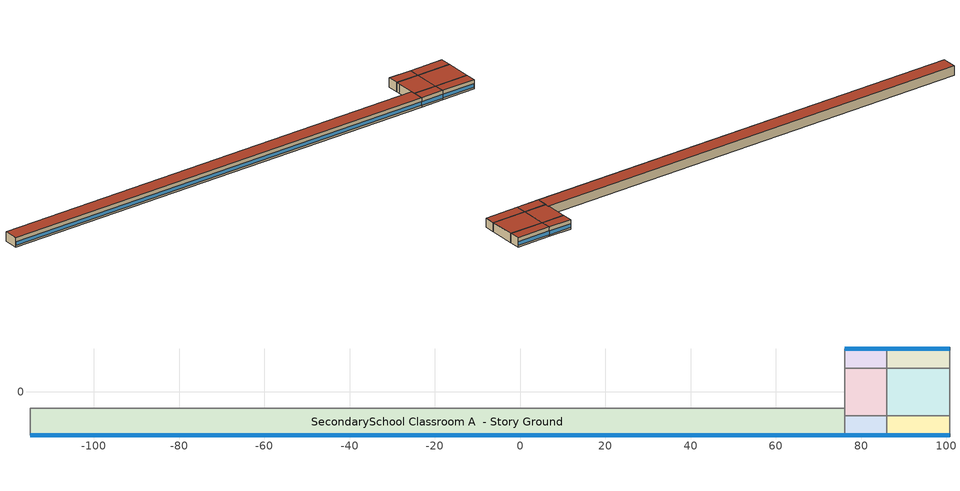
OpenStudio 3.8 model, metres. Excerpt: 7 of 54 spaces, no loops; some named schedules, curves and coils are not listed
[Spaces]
SecondarySchool Classroom A  - Story Ground
 floor ground (Foundation F 126 Perim 19107 Area 120038): -114.98,-10.1 -114.98,-3.82 76.09,-3.82 76.09,-10.1 z0
 wall outside: -114.98,-10.1 76.09,-10.1 z0:3.96
 wall to SecondarySchool Classroom A end_a - Story Ground: -114.98,-3.82 -114.98,-10.1 z0:3.96
 wall to SecondarySchool Corridor B  - Story Ground: 76.09,-3.82 -114.98,-3.82 z0:3.96
 wall to SecondarySchool Mechanical A  - Story Ground: 76.09,-10.1 76.09,-5.53 z0:3.96
 wall to SecondarySchool Mechanical B  - Story Ground: 76.09,-5.53 76.09,-3.82 z0:3.96
 window (Window U-1.01 SHGC 0.74): -114.95,-10.1 76.06,-10.1 z0.76:2.27
 roof outside: 76.09,-10.1 76.09,-3.82 -114.98,-3.82 -114.98,-10.1 z3.96
SecondarySchool Mechanical A  - Story Ground
 floor ground (Foundation F 126 Perim 994 Area 4543): 76.09,-10.1 76.09,-5.53 86.03,-5.53 86.03,-10.1 z0
 wall outside: 76.09,-10.1 86.03,-10.1 z0:3.96
 wall to SecondarySchool Mechanical B  - Story Ground: 86.03,-5.53 76.09,-5.53 z0:3.96
 wall to SecondarySchool Library A  - Story Ground: 86.03,-10.1 86.03,-5.53 z0:3.96
 window (Window U-1.01 SHGC 0.74): 76.11,-10.1 86,-10.1 z0.76:2.28
 roof outside: 86.03,-10.1 86.03,-5.53 76.09,-5.53 76.09,-10.1 z3.96
SecondarySchool Mechanical B  - Story Ground
 floor ground (Foundation F 126 Perim 0 Area 10988): 76.09,-5.53 76.09,5.53 86.03,5.53 86.03,-5.53 z0
 wall to SecondarySchool Mechanical C  - Story Ground: 86.03,5.53 76.09,5.53 z0:3.96
 wall to SecondarySchool Library B  - Story Ground: 86.03,-5.53 86.03,5.53 z0:3.96
 wall to SecondarySchool Classroom C  - Story Ground: 76.09,5.53 76.09,3.82 z0:3.96
 wall to SecondarySchool Corridor B  - Story Ground: 76.09,3.82 76.09,-3.82 z0:3.96
 roof outside: 86.03,-5.53 86.03,5.53 76.09,5.53 76.09,-5.53 z3.96
SecondarySchool Mechanical C  - Story Ground
 floor ground (Foundation F 126 Perim 994 Area 4543): 76.09,5.53 76.09,10.1 86.03,10.1 86.03,5.53 z0
 wall outside: 86.03,10.1 76.09,10.1 z0:3.96
 wall to SecondarySchool Classroom C  - Story Ground: 76.09,10.1 76.09,5.53 z0:3.96
 wall to SecondarySchool Library C  - Story Ground: 86.03,5.53 86.03,10.1 z0:3.96
 window (Window U-1.01 SHGC 0.74): 86,10.1 76.11,10.1 z0.76:2.28
 roof outside: 86.03,5.53 86.03,10.1 76.09,10.1 76.09,5.53 z3.96
SecondarySchool Library A  - Story Ground
 floor ground (Foundation F 126 Perim 148 Area 6765): 86.03,-10.1 86.03,-5.53 100.82,-5.53 100.82,-10.1 z0
 wall outside: 86.03,-10.1 100.82,-10.1 z0:3.96
 wall to SecondarySchool Library B  - Story Ground: 100.82,-5.53 86.03,-5.53 z0:3.96
 wall to SecondarySchool Office A  - Story Ground: 100.82,-10.1 100.82,-5.53 z0:3.96
 window (Window U-1.01 SHGC 0.74): 86.05,-10.1 100.8,-10.1 z0.76:2.27
 roof outside: 100.82,-10.1 100.82,-5.53 86.03,-5.53 86.03,-10.1 z3.96
SecondarySchool Library B  - Story Ground
 floor ground (Foundation F 126 Perim 0 Area 16361): 86.03,-5.53 86.03,5.53 100.82,5.53 100.82,-5.53 z0
 wall to SecondarySchool Library C  - Story Ground: 100.82,5.53 86.03,5.53 z0:3.96
 wall to SecondarySchool Office B  - Story Ground: 100.82,-5.53 100.82,5.53 z0:3.96
 roof outside: 100.82,-5.53 100.82,5.53 86.03,5.53 86.03,-5.53 z3.96
SecondarySchool Library C  - Story Ground
 floor ground (Foundation F 126 Perim 148 Area 6765): 86.03,5.53 86.03,10.1 100.82,10.1 100.82,5.53 z0
 wall outside: 100.82,10.1 86.03,10.1 z0:3.96
 wall to SecondarySchool Office C  - Story Ground: 100.82,5.53 100.82,10.1 z0:3.96
 window (Window U-1.01 SHGC 0.74): 100.8,10.1 86.05,10.1 z0.76:2.27
 roof outside: 100.82,5.53 100.82,10.1 86.03,10.1 86.03,5.53 z3.96
[Coil:Cooling:DX:SingleSpeed] Availability Schedule=Always On Discrete; Rated Evaporator Fan Power Per Volume Flow Rate 2017 {W/(m3/s)}=773.3; Rated Evaporator Fan Power Per Volume Flow Rate 2023 {W/(m3/s)}=934.4; Total Cooling Capacity Function of Temperature Curve=HPACCoolCapFT; Total Cooling Capacity Function of Flow Fraction Curve=HPACCoolCapFFF; Energy Input Ratio Function of Temperature Curve=HPACCOOLEIRFT; Energy Input Ratio Function of Flow Fraction Curve=HPACCOOLEIRFFF; Part Load Fraction Correlation Curve=HPACCOOLPLFFPLR; Minimum Outdoor Dry-Bulb Temperature for Compressor Operation {C}=-25; Nominal Time for Condensate Removal to Begin {s}=0; Ratio of Initial Moisture Evaporation Rate and Steady State Latent Capacity=0; Maximum Cycling Rate {cycles/hr}=0; Latent Capacity Time Constant {s}=0; Condenser Type=AirCooled; Evaporative Condenser Effectiveness=0.9; Evaporative Condenser Air Flow Rate {m3/s}=autosize; Evaporative Condenser Pump Rated Power Consumption {W}=autosize; Crankcase Heater Capacity {W}=0; Maximum Outdoor Dry-Bulb Temperature for Crankcase Heater Operation {C}=10; Basin Heater Capacity {W/K}=0; Basin Heater Setpoint Temperature {C}=2
Name | Rated Total Cooling Capacity {W} | Rated Sensible Heat Ratio | Rated COP {W/W} | Rated Air Flow Rate {m3/s}
Zone SecondarySchool Auditorium A  - Story Ground PTHP Clg Coil 118kBtu/hr 7.6EER 119kBtu/hr 7.6EER | 64476.6 | 0.722803 | 2.6668 | 2.7842
Zone SecondarySchool Auditorium B  - Story Ground PTHP Clg Coil 99kBtu/hr 7.6EER 99kBtu/hr 7.6EER | 30420 | 0.701083 | 2.6668 | 1.22501
Zone SecondarySchool Auditorium C  - Story Ground PTHP Clg Coil 102kBtu/hr 7.6EER 101kBtu/hr 7.6EER | 56220.4 | 0.720039 | 2.6668 | 2.40215
Zone SecondarySchool Cafeteria A  - Story Ground PTHP Clg Coil 23kBtu/hr 7.6EER 24kBtu/hr 7.6EER | 12229.7 | 0.727645 | 2.6668 | 0.535819
Zone SecondarySchool Cafeteria A end_a - Story Ground PTHP Clg Coil 22kBtu/hr 7.6EER 23kBtu/hr 7.6EER | 10785 | 0.77827 | 2.6668 | 0.54274
Zone SecondarySchool Cafeteria B  - Story Ground PTHP Clg Coil 41kBtu/hr 7.6EER 41kBtu/hr 7.6EER | 11991.1 | 0.701083 | 2.6668 | 0.482883
Zone SecondarySchool Cafeteria B end_a - Story Ground PTHP Clg Coil 37kBtu/hr 7.6EER 39kBtu/hr 7.6EER | 20896 | 0.701083 | 2.6668 | 0.841481
Zone SecondarySchool Cafeteria C  - Story Ground PTHP Clg Coil 17kBtu/hr 7.6EER 17kBtu/hr 7.6EER | 5813.98 | 0.701083 | 2.6668 | 0.234129
Zone SecondarySchool Cafeteria C end_a - Story Ground PTHP Clg Coil 18kBtu/hr 7.6EER 18kBtu/hr 7.6EER | 10121 | 0.701083 | 2.6668 | 0.407572
Zone SecondarySchool Classroom A  - Story Ground PTHP Clg Coil 699kBtu/hr 7.6EER 763kBtu/hr 7.6EER | 298563 | 0.76845 | 2.6668 | 14.6412
Zone SecondarySchool Classroom A end_a - Story Ground PTHP Clg Coil 21kBtu/hr 7.6EER 22kBtu/hr 7.6EER | 8590.08 | 0.797388 | 2.6668 | 0.452211
Zone SecondarySchool Classroom C  - Story Ground PTHP Clg Coil 623kBtu/hr 7.6EER 679kBtu/hr 7.6EER | 261947 | 0.767884 | 2.6668 | 12.8212
Zone SecondarySchool Classroom C end_a - Story Ground PTHP Clg Coil 19kBtu/hr 7.6EER 19kBtu/hr 7.6EER | 7532.23 | 0.792734 | 2.6668 | 0.392001
Zone SecondarySchool Corridor B  - Story Ground PTHP Clg Coil 291kBtu/hr 7.6EER 308kBtu/hr 7.6EER | 96058.1 | 0.759729 | 2.6668 | 4.60449
Zone SecondarySchool Corridor B end_a - Story Ground PTHP Clg Coil 10kBtu/hr 8.3EER 11kBtu/hr 8.2EER | 4116.53 | 0.800884 | 2.86889 | 0.240717
Zone SecondarySchool Gym - audience A  - Story Ground PTHP Clg Coil 107kBtu/hr 7.6EER 116kBtu/hr 7.6EER | 49835.6 | 0.800789 | 2.6668 | 2.86427
Zone SecondarySchool Gym - audience A end_b - Story Ground PTHP Clg Coil 31kBtu/hr 7.6EER 33kBtu/hr 7.6EER | 17107.8 | 0.800655 | 2.6668 | 1.03348
Zone SecondarySchool Gym - audience B  - Story Ground PTHP Clg Coil 62kBtu/hr 7.6EER 60kBtu/hr 7.6EER | 28439.4 | 0.701083 | 2.6668 | 1.14525
Zone SecondarySchool Gym - audience B end_b - Story Ground PTHP Clg Coil 38kBtu/hr 7.6EER 41kBtu/hr 7.6EER | 21025 | 0.800655 | 2.6668 | 1.27012
Zone SecondarySchool Gym - audience C  - Story Ground PTHP Clg Coil 93kBtu/hr 7.6EER 100kBtu/hr 7.6EER | 43485.3 | 0.800914 | 2.6668 | 2.52162
Zone SecondarySchool Gym - audience C end_b - Story Ground PTHP Clg Coil 26kBtu/hr 7.6EER 30kBtu/hr 7.6EER | 14657.7 | 0.800655 | 2.6668 | 0.885469
Zone SecondarySchool Gym A  - Story Ground PTHP Clg Coil 215kBtu/hr 7.6EER 221kBtu/hr 7.6EER | 129400 | 0.701083 | 2.6668 | 5.21095
Zone SecondarySchool Gym A end_a - Story Ground PTHP Clg Coil 34kBtu/hr 7.6EER 35kBtu/hr 7.6EER | 19312.2 | 0.715551 | 2.6668 | 0.814092
Zone SecondarySchool Gym B  - Story Ground PTHP Clg Coil 235kBtu/hr 7.6EER 235kBtu/hr 7.6EER | 69012.3 | 0.701083 | 2.6668 | 2.77913
Zone SecondarySchool Gym B end_a - Story Ground PTHP Clg Coil 30kBtu/hr 7.6EER 30kBtu/hr 7.6EER | 14739.7 | 0.701083 | 2.6668 | 0.593567
Zone SecondarySchool Gym C  - Story Ground PTHP Clg Coil 190kBtu/hr 7.6EER 194kBtu/hr 7.6EER | 114650 | 0.701083 | 2.6668 | 4.61698
Zone SecondarySchool Gym C end_a - Story Ground PTHP Clg Coil 30kBtu/hr 7.6EER 30kBtu/hr 7.6EER | 16649.7 | 0.721898 | 2.6668 | 0.716484
Zone SecondarySchool Kitchen A  - Story Ground PTHP Clg Coil 15kBtu/hr 7.6EER 16kBtu/hr 7.6EER | 8619.17 | 0.800655 | 2.6668 | 0.520684
Zone SecondarySchool Kitchen B  - Story Ground PTHP Clg Coil 13kBtu/hr 7.9EER 13kBtu/hr 8.0EER | 3779.33 | 0.701083 | 2.78912 | 0.152194
Zone SecondarySchool Kitchen C  - Story Ground PTHP Clg Coil 12kBtu/hr 8.2EER 11kBtu/hr 8.2EER | 6988.46 | 0.750572 | 2.87112 | 0.32677
Zone SecondarySchool Library A  - Story Ground PTHP Clg Coil 45kBtu/hr 7.6EER 48kBtu/hr 7.6EER | 20468.8 | 0.800927 | 2.6668 | 1.14326
Zone SecondarySchool Library B  - Story Ground PTHP Clg Coil 44kBtu/hr 7.6EER 44kBtu/hr 7.6EER | 19395.8 | 0.701083 | 2.6668 | 0.781071
Zone SecondarySchool Library C  - Story Ground PTHP Clg Coil 39kBtu/hr 7.6EER 43kBtu/hr 7.6EER | 18052.8 | 0.800669 | 2.6668 | 1.01052
Zone SecondarySchool Lobby A  - Story Ground PTHP Clg Coil 16kBtu/hr 7.6EER 17kBtu/hr 7.6EER | 9515.39 | 0.800655 | 2.6668 | 0.574825
Zone SecondarySchool Lobby B  - Story Ground PTHP Clg Coil 16kBtu/hr 7.6EER 17kBtu/hr 7.6EER | 5395.84 | 0.748847 | 2.6668 | 0.250772
Zone SecondarySchool Lobby C  - Story Ground PTHP Clg Coil 10kBtu/hr 8.4EER 11kBtu/hr 8.3EER | 3958.23 | 0.800394 | 2.90097 | 0.225939
Zone SecondarySchool Mechanical A  - Story Ground PTHP Clg Coil 19kBtu/hr 7.6EER 21kBtu/hr 7.6EER | 11831.2 | 0.800655 | 2.6668 | 0.714721
Zone SecondarySchool Mechanical A  - Story Ground 1 PTHP Clg Coil 6kBtu/hr 8.9EER 5kBtu/hr 8.9EER | 3240.39 | 0.800655 | 3.09297 | 0.195752
Zone SecondarySchool Mechanical B  - Story Ground PTHP Clg Coil 17kBtu/hr 7.6EER 18kBtu/hr 7.6EER | 6642.68 | 0.800779 | 2.6668 | 0.392688
Zone SecondarySchool Mechanical B  - Story Ground 1 PTHP Clg Coil 5kBtu/hr 8.9EER 4kBtu/hr 8.9EER | 1540.73 | 0.800853 | 3.09297 | 0.090847
Zone SecondarySchool Mechanical C  - Story Ground PTHP Clg Coil 17kBtu/hr 7.6EER 18kBtu/hr 7.6EER | 10360.9 | 0.800655 | 2.6668 | 0.6259
Zone SecondarySchool Mechanical C  - Story Ground 1 PTHP Clg Coil 3kBtu/hr 8.9EER 3kBtu/hr 8.9EER | 1365.04 | 0.800655 | 3.09297 | 0.0824623
Zone SecondarySchool Office A  - Story Ground PTHP Clg Coil 33kBtu/hr 7.6EER 36kBtu/hr 7.6EER | 16892.6 | 0.800655 | 2.6668 | 1.02048
Zone SecondarySchool Office A end_b - Story Ground PTHP Clg Coil 15kBtu/hr 7.6EER 16kBtu/hr 7.6EER | 8758.97 | 0.800655 | 2.6668 | 0.52913
Zone SecondarySchool Office B  - Story Ground PTHP Clg Coil 39kBtu/hr 7.6EER 41kBtu/hr 7.6EER | 11668.9 | 0.77757 | 2.6668 | 0.58588
Zone SecondarySchool Office B end_b - Story Ground PTHP Clg Coil 26kBtu/hr 7.6EER 27kBtu/hr 7.6EER | 14464.3 | 0.800655 | 2.6668 | 0.873789
Zone SecondarySchool Office C  - Story Ground PTHP Clg Coil 29kBtu/hr 7.6EER 32kBtu/hr 7.6EER | 14748.9 | 0.800655 | 2.6668 | 0.890983
Zone SecondarySchool Office C end_b - Story Ground PTHP Clg Coil 13kBtu/hr 7.9EER 14kBtu/hr 7.7EER | 7617.31 | 0.800655 | 2.69732 | 0.460162
Zone SecondarySchool Restroom A  - Story Ground PTHP Clg Coil 10kBtu/hr 8.3EER 11kBtu/hr 8.2EER | 5035.01 | 0.793792 | 2.86677 | 0.262912
Zone SecondarySchool Restroom A end_b - Story Ground PTHP Clg Coil 18kBtu/hr 7.6EER 20kBtu/hr 7.6EER | 8884.4 | 0.800209 | 2.6668 | 0.482042
Zone SecondarySchool Restroom B  - Story Ground PTHP Clg Coil 13kBtu/hr 7.9EER 13kBtu/hr 7.9EER | 4411.28 | 0.701083 | 2.7821 | 0.177642
Zone SecondarySchool Restroom B end_b - Story Ground PTHP Clg Coil 28kBtu/hr 7.6EER 34kBtu/hr 7.6EER | 19010.6 | 0.701083 | 2.6668 | 0.765555
Zone SecondarySchool Restroom C  - Story Ground PTHP Clg Coil 5kBtu/hr 8.9EER 6kBtu/hr 8.9EER | 3003.91 | 0.701083 | 3.09297 | 0.120967
Zone SecondarySchool Restroom C end_b - Story Ground PTHP Clg Coil 13kBtu/hr 7.9EER 16kBtu/hr 7.6EER | 8725.67 | 0.712214 | 2.6668 | 0.364474
[Coil:Heating:Electric] Availability Schedule=Always On Discrete; Efficiency=1
Name | Nominal Capacity {W}
Zone SecondarySchool Auditorium A  - Story Ground PTHP Supplemental Htg Coil; Zone SecondarySchool Auditorium C  - Story Ground PTHP Supplemental Htg Coil | 53848.2
Zone SecondarySchool Auditorium B  - Story Ground PTHP Supplemental Htg Coil | 96169.7
Zone SecondarySchool Cafeteria A  - Story Ground PTHP Supplemental Htg Coil; Zone SecondarySchool Cafeteria C  - Story Ground PTHP Supplemental Htg Coil | 16367.6
Zone SecondarySchool Cafeteria A end_a - Story Ground PTHP Supplemental Htg Coil; Zone SecondarySchool Cafeteria C end_a - Story Ground PTHP Supplemental Htg Coil | 11636.1
Zone SecondarySchool Cafeteria B  - Story Ground PTHP Supplemental Htg Coil | 39582.9
Zone SecondarySchool Cafeteria B end_a - Story Ground PTHP Supplemental Htg Coil | 28140.5
Zone SecondarySchool Classroom A  - Story Ground PTHP Supplemental Htg Coil | 227794
Zone SecondarySchool Classroom A end_a - Story Ground PTHP Supplemental Htg Coil | 7862.64
Zone SecondarySchool Classroom C  - Story Ground PTHP Supplemental Htg Coil | 228268
Zone SecondarySchool Classroom C end_a - Story Ground PTHP Supplemental Htg Coil | 7873.62
Zone SecondarySchool Corridor B  - Story Ground PTHP Supplemental Htg Coil | 92348.5
Zone SecondarySchool Corridor B end_a - Story Ground PTHP Supplemental Htg Coil | 5151.75
Zone SecondarySchool Gym - audience A  - Story Ground PTHP Supplemental Htg Coil | 31848.5
Zone SecondarySchool Gym - audience A end_b - Story Ground PTHP Supplemental Htg Coil | 10282.6
Zone SecondarySchool Gym - audience B  - Story Ground PTHP Supplemental Htg Coil | 39976
Zone SecondarySchool Gym - audience B end_b - Story Ground PTHP Supplemental Htg Coil | 12762.9
Zone SecondarySchool Gym - audience C  - Story Ground PTHP Supplemental Htg Coil | 31905.4
Zone SecondarySchool Gym - audience C end_b - Story Ground PTHP Supplemental Htg Coil | 10294.6
Zone SecondarySchool Gym A  - Story Ground PTHP Supplemental Htg Coil; Zone SecondarySchool Gym C  - Story Ground PTHP Supplemental Htg Coil | 127558
Zone SecondarySchool Gym A end_a - Story Ground PTHP Supplemental Htg Coil | 16647.1
Zone SecondarySchool Gym B  - Story Ground PTHP Supplemental Htg Coil | 227811
Zone SecondarySchool Gym B end_a - Story Ground PTHP Supplemental Htg Coil | 28896.2
Zone SecondarySchool Gym C end_a - Story Ground PTHP Supplemental Htg Coil | 16659.1
Zone SecondarySchool Kitchen A  - Story Ground PTHP Supplemental Htg Coil | 3744.19
Zone SecondarySchool Kitchen B  - Story Ground PTHP Supplemental Htg Coil | 10077.2
Zone SecondarySchool Kitchen C  - Story Ground PTHP Supplemental Htg Coil | 3734.7
Zone SecondarySchool Library A  - Story Ground PTHP Supplemental Htg Coil | 13859.9
Zone SecondarySchool Library B  - Story Ground PTHP Supplemental Htg Coil | 24643.5
Zone SecondarySchool Library C  - Story Ground PTHP Supplemental Htg Coil | 13896
Zone SecondarySchool Lobby A  - Story Ground PTHP Supplemental Htg Coil | 4848.69
Zone SecondarySchool Lobby B  - Story Ground PTHP Supplemental Htg Coil | 5039.44
Zone SecondarySchool Lobby C  - Story Ground PTHP Supplemental Htg Coil | 4830.59
Zone SecondarySchool Mechanical A  - Story Ground PTHP Supplemental Htg Coil | 6006.21
Zone SecondarySchool Mechanical A  - Story Ground 1 PTHP Supplemental Htg Coil | 1330.05
Zone SecondarySchool Mechanical B  - Story Ground PTHP Supplemental Htg Coil | 5624.9
Zone SecondarySchool Mechanical B  - Story Ground 1 PTHP Supplemental Htg Coil | 1198.43
Zone SecondarySchool Mechanical C  - Story Ground PTHP Supplemental Htg Coil | 6030.54
Zone SecondarySchool Mechanical C  - Story Ground 1 PTHP Supplemental Htg Coil | 1324.59
Zone SecondarySchool Office A  - Story Ground PTHP Supplemental Htg Coil | 9259.87
Zone SecondarySchool Office A end_b - Story Ground PTHP Supplemental Htg Coil | 4725.98
Zone SecondarySchool Office B  - Story Ground PTHP Supplemental Htg Coil | 9739.26
Zone SecondarySchool Office B end_b - Story Ground PTHP Supplemental Htg Coil | 7348.4
Zone SecondarySchool Office C  - Story Ground PTHP Supplemental Htg Coil | 9294.35
Zone SecondarySchool Office C end_b - Story Ground PTHP Supplemental Htg Coil | 4736.74
Zone SecondarySchool Restroom A  - Story Ground PTHP Supplemental Htg Coil; Zone SecondarySchool Restroom C  - Story Ground PTHP Supplemental Htg Coil | 5134.69
Zone SecondarySchool Restroom A end_b - Story Ground PTHP Supplemental Htg Coil | 8962.2
Zone SecondarySchool Restroom B  - Story Ground PTHP Supplemental Htg Coil | 12417.6
Zone SecondarySchool Restroom B end_b - Story Ground PTHP Supplemental Htg Coil | 20208.6
Zone SecondarySchool Restroom C end_b - Story Ground PTHP Supplemental Htg Coil | 8951.52
[ZoneHVAC:PackagedTerminalHeatPump] Availability Schedule=Always On Discrete; No Load Supply Air Flow Rate Control Set To Low Speed=Yes; Maximum Supply Air Temperature from Supplemental Heater {C}=50; Fan Placement=DrawThrough; Supply Air Fan Operating Mode Schedule=Always Off Discrete
Name | Supply Air Flow Rate During Cooling Operation {m3/s} | Supply Air Flow Rate During Heating Operation {m3/s} | Supply Air Flow Rate When No Cooling or Heating is Needed {m3/s} | Outdoor Air Flow Rate During Cooling Operation {m3/s} | Outdoor Air Flow Rate During Heating Operation {m3/s} | Outdoor Air Flow Rate When No Cooling or Heating is Needed {m3/s} | Supply Air Fan | Heating Coil | Cooling Coil | Supplemental Heating Coil
Zone SecondarySchool Auditorium A  - Story Ground PTHP | 2.7842 | 2.7842 | 2.7842 | 0.65691 | 0.65691 | 0.65691 | Zone SecondarySchool Auditorium A  - Story Ground PTHP Fan | Zone SecondarySchool Auditorium A  - Story Ground PTHP Htg Coil 118 Clg kBtu/hr 2.5COPH 119 Clg kBtu/hr 2.5COPH | Zone SecondarySchool Auditorium A  - Story Ground PTHP Clg Coil 118kBtu/hr 7.6EER 119kBtu/hr 7.6EER | Zone SecondarySchool Auditorium A  - Story Ground PTHP Supplemental Htg Coil
Zone SecondarySchool Auditorium B  - Story Ground PTHP | 1.22501 | 1.22501 | 1.22501 | 1.1732 | 1.1732 | 1.1732 | Zone SecondarySchool Auditorium B  - Story Ground PTHP Fan | Zone SecondarySchool Auditorium B  - Story Ground PTHP Htg Coil 99 Clg kBtu/hr 2.5COPH 99 Clg kBtu/hr 2.5COPH | Zone SecondarySchool Auditorium B  - Story Ground PTHP Clg Coil 99kBtu/hr 7.6EER 99kBtu/hr 7.6EER | Zone SecondarySchool Auditorium B  - Story Ground PTHP Supplemental Htg Coil
Zone SecondarySchool Auditorium C  - Story Ground PTHP | 2.40215 | 2.40215 | 2.40215 | 0.65691 | 0.65691 | 0.65691 | Zone SecondarySchool Auditorium C  - Story Ground PTHP Fan | Zone SecondarySchool Auditorium C  - Story Ground PTHP Htg Coil 102 Clg kBtu/hr 2.5COPH 101 Clg kBtu/hr 2.5COPH | Zone SecondarySchool Auditorium C  - Story Ground PTHP Clg Coil 102kBtu/hr 7.6EER 101kBtu/hr 7.6EER | Zone SecondarySchool Auditorium C  - Story Ground PTHP Supplemental Htg Coil
Zone SecondarySchool Cafeteria A  - Story Ground PTHP | 0.535819 | 0.535819 | 0.535819 | 0.199673 | 0.199673 | 0.199673 | Zone SecondarySchool Cafeteria A  - Story Ground PTHP Fan | Zone SecondarySchool Cafeteria A  - Story Ground PTHP Htg Coil 23 Clg kBtu/hr 2.5COPH 24 Clg kBtu/hr 2.5COPH | Zone SecondarySchool Cafeteria A  - Story Ground PTHP Clg Coil 23kBtu/hr 7.6EER 24kBtu/hr 7.6EER | Zone SecondarySchool Cafeteria A  - Story Ground PTHP Supplemental Htg Coil
Zone SecondarySchool Cafeteria A end_a - Story Ground PTHP | 0.54274 | 0.54274 | 0.54274 | 0.141952 | 0.141952 | 0.141952 | Zone SecondarySchool Cafeteria A end_a - Story Ground PTHP Fan | Zone SecondarySchool Cafeteria A end_a - Story Ground PTHP Htg Coil 22 Clg kBtu/hr 2.5COPH 23 Clg kBtu/hr 2.5COPH | Zone SecondarySchool Cafeteria A end_a - Story Ground PTHP Clg Coil 22kBtu/hr 7.6EER 23kBtu/hr 7.6EER | Zone SecondarySchool Cafeteria A end_a - Story Ground PTHP Supplemental Htg Coil
Zone SecondarySchool Cafeteria B  - Story Ground PTHP | 0.482883 | 0.482883 | 0.482883 | 0.482883 | 0.482883 | 0.482883 | Zone SecondarySchool Cafeteria B  - Story Ground PTHP Fan | Zone SecondarySchool Cafeteria B  - Story Ground PTHP Htg Coil 41 Clg kBtu/hr 2.5COPH 41 Clg kBtu/hr 2.5COPH | Zone SecondarySchool Cafeteria B  - Story Ground PTHP Clg Coil 41kBtu/hr 7.6EER 41kBtu/hr 7.6EER | Zone SecondarySchool Cafeteria B  - Story Ground PTHP Supplemental Htg Coil
Zone SecondarySchool Cafeteria B end_a - Story Ground PTHP | 0.841481 | 0.841481 | 0.841481 | 0.343294 | 0.343294 | 0.343294 | Zone SecondarySchool Cafeteria B end_a - Story Ground PTHP Fan | Zone SecondarySchool Cafeteria B end_a - Story Ground PTHP Htg Coil 37 Clg kBtu/hr 2.5COPH 39 Clg kBtu/hr 2.5COPH | Zone SecondarySchool Cafeteria B end_a - Story Ground PTHP Clg Coil 37kBtu/hr 7.6EER 39kBtu/hr 7.6EER | Zone SecondarySchool Cafeteria B end_a - Story Ground PTHP Supplemental Htg Coil
Zone SecondarySchool Cafeteria C  - Story Ground PTHP | 0.234129 | 0.234129 | 0.234129 | 0.199673 | 0.199673 | 0.199673 | Zone SecondarySchool Cafeteria C  - Story Ground PTHP Fan | Zone SecondarySchool Cafeteria C  - Story Ground PTHP Htg Coil 17 Clg kBtu/hr 2.5COPH 17 Clg kBtu/hr 2.5COPH | Zone SecondarySchool Cafeteria C  - Story Ground PTHP Clg Coil 17kBtu/hr 7.6EER 17kBtu/hr 7.6EER | Zone SecondarySchool Cafeteria C  - Story Ground PTHP Supplemental Htg Coil
Zone SecondarySchool Cafeteria C end_a - Story Ground PTHP | 0.407572 | 0.407572 | 0.407572 | 0.141952 | 0.141952 | 0.141952 | Zone SecondarySchool Cafeteria C end_a - Story Ground PTHP Fan | Zone SecondarySchool Cafeteria C end_a - Story Ground PTHP Htg Coil 18 Clg kBtu/hr 2.5COPH 18 Clg kBtu/hr 2.5COPH | Zone SecondarySchool Cafeteria C end_a - Story Ground PTHP Clg Coil 18kBtu/hr 7.6EER 18kBtu/hr 7.6EER | Zone SecondarySchool Cafeteria C end_a - Story Ground PTHP Supplemental Htg Coil
Zone SecondarySchool Classroom A  - Story Ground PTHP | 14.6412 | 14.6412 | 14.6412 | 2.40002 | 2.40002 | 2.40002 | Zone SecondarySchool Classroom A  - Story Ground PTHP Fan | Zone SecondarySchool Classroom A  - Story Ground PTHP Htg Coil 699 Clg kBtu/hr 2.5COPH 763 Clg kBtu/hr 2.5COPH | Zone SecondarySchool Classroom A  - Story Ground PTHP Clg Coil 699kBtu/hr 7.6EER 763kBtu/hr 7.6EER | Zone SecondarySchool Classroom A  - Story Ground PTHP Supplemental Htg Coil
Zone SecondarySchool Classroom A end_a - Story Ground PTHP | 0.452211 | 0.452211 | 0.452211 | 0.0574292 | 0.0574292 | 0.0574292 | Zone SecondarySchool Classroom A end_a - Story Ground PTHP Fan | Zone SecondarySchool Classroom A end_a - Story Ground PTHP Htg Coil 21 Clg kBtu/hr 2.5COPH 22 Clg kBtu/hr 2.5COPH | Zone SecondarySchool Classroom A end_a - Story Ground PTHP Clg Coil 21kBtu/hr 7.6EER 22kBtu/hr 7.6EER | Zone SecondarySchool Classroom A end_a - Story Ground PTHP Supplemental Htg Coil
Zone SecondarySchool Classroom C  - Story Ground PTHP | 12.8212 | 12.8212 | 12.8212 | 2.40002 | 2.40002 | 2.40002 | Zone SecondarySchool Classroom C  - Story Ground PTHP Fan | Zone SecondarySchool Classroom C  - Story Ground PTHP Htg Coil 623 Clg kBtu/hr 2.5COPH 679 Clg kBtu/hr 2.5COPH | Zone SecondarySchool Classroom C  - Story Ground PTHP Clg Coil 623kBtu/hr 7.6EER 679kBtu/hr 7.6EER | Zone SecondarySchool Classroom C  - Story Ground PTHP Supplemental Htg Coil
Zone SecondarySchool Classroom C end_a - Story Ground PTHP | 0.392001 | 0.392001 | 0.392001 | 0.0574292 | 0.0574292 | 0.0574292 | Zone SecondarySchool Classroom C end_a - Story Ground PTHP Fan | Zone SecondarySchool Classroom C end_a - Story Ground PTHP Htg Coil 19 Clg kBtu/hr 2.5COPH 19 Clg kBtu/hr 2.5COPH | Zone SecondarySchool Classroom C end_a - Story Ground PTHP Clg Coil 19kBtu/hr 7.6EER 19kBtu/hr 7.6EER | Zone SecondarySchool Classroom C end_a - Story Ground PTHP Supplemental Htg Coil
Zone SecondarySchool Corridor B  - Story Ground PTHP | 4.60449 | 4.60449 | 4.60449 | 0.741157 | 0.741157 | 0.741157 | Zone SecondarySchool Corridor B  - Story Ground PTHP Fan | Zone SecondarySchool Corridor B  - Story Ground PTHP Htg Coil 291 Clg kBtu/hr 2.5COPH 308 Clg kBtu/hr 2.5COPH | Zone SecondarySchool Corridor B  - Story Ground PTHP Clg Coil 291kBtu/hr 7.6EER 308kBtu/hr 7.6EER | Zone SecondarySchool Corridor B  - Story Ground PTHP Supplemental Htg Coil
Zone SecondarySchool Corridor B end_a - Story Ground PTHP | 0.240717 | 0.240717 | 0.240717 | 0.0177348 | 0.0177348 | 0.0177348 | Zone SecondarySchool Corridor B end_a - Story Ground PTHP Fan | Zone SecondarySchool Corridor B end_a - Story Ground PTHP Htg Coil 10 Clg kBtu/hr 2.6COPH 11 Clg kBtu/hr 2.6COPH | Zone SecondarySchool Corridor B end_a - Story Ground PTHP Clg Coil 10kBtu/hr 8.3EER 11kBtu/hr 8.2EER | Zone SecondarySchool Corridor B end_a - Story Ground PTHP Supplemental Htg Coil
Zone SecondarySchool Gym - audience A  - Story Ground PTHP | 2.86427 | 2.86427 | 2.86427 | 0.273066 | 0.273066 | 0.273066 | Zone SecondarySchool Gym - audience A  - Story Ground PTHP Fan | Zone SecondarySchool Gym - audience A  - Story Ground PTHP Htg Coil 107 Clg kBtu/hr 2.5COPH 116 Clg kBtu/hr 2.5COPH | Zone SecondarySchool Gym - audience A  - Story Ground PTHP Clg Coil 107kBtu/hr 7.6EER 116kBtu/hr 7.6EER | Zone SecondarySchool Gym - audience A  - Story Ground PTHP Supplemental Htg Coil
Zone SecondarySchool Gym - audience A end_b - Story Ground PTHP | 1.03348 | 1.03348 | 1.03348 | 0.059253 | 0.059253 | 0.059253 | Zone SecondarySchool Gym - audience A end_b - Story Ground PTHP Fan | Zone SecondarySchool Gym - audience A end_b - Story Ground PTHP Htg Coil 31 Clg kBtu/hr 2.5COPH 33 Clg kBtu/hr 2.5COPH | Zone SecondarySchool Gym - audience A end_b - Story Ground PTHP Clg Coil 31kBtu/hr 7.6EER 33kBtu/hr 7.6EER | Zone SecondarySchool Gym - audience A end_b - Story Ground PTHP Supplemental Htg Coil
Zone SecondarySchool Gym - audience B  - Story Ground PTHP | 1.14525 | 1.14525 | 1.14525 | 0.487679 | 0.487679 | 0.487679 | Zone SecondarySchool Gym - audience B  - Story Ground PTHP Fan | Zone SecondarySchool Gym - audience B  - Story Ground PTHP Htg Coil 62 Clg kBtu/hr 2.5COPH 60 Clg kBtu/hr 2.5COPH | Zone SecondarySchool Gym - audience B  - Story Ground PTHP Clg Coil 62kBtu/hr 7.6EER 60kBtu/hr 7.6EER | Zone SecondarySchool Gym - audience B  - Story Ground PTHP Supplemental Htg Coil
Zone SecondarySchool Gym - audience B end_b - Story Ground PTHP | 1.27012 | 1.27012 | 1.27012 | 0.105822 | 0.105822 | 0.105822 | Zone SecondarySchool Gym - audience B end_b - Story Ground PTHP Fan | Zone SecondarySchool Gym - audience B end_b - Story Ground PTHP Htg Coil 38 Clg kBtu/hr 2.5COPH 41 Clg kBtu/hr 2.5COPH | Zone SecondarySchool Gym - audience B end_b - Story Ground PTHP Clg Coil 38kBtu/hr 7.6EER 41kBtu/hr 7.6EER | Zone SecondarySchool Gym - audience B end_b - Story Ground PTHP Supplemental Htg Coil
Zone SecondarySchool Gym - audience C  - Story Ground PTHP | 2.52162 | 2.52162 | 2.52162 | 0.273066 | 0.273066 | 0.273066 | Zone SecondarySchool Gym - audience C  - Story Ground PTHP Fan | Zone SecondarySchool Gym - audience C  - Story Ground PTHP Htg Coil 93 Clg kBtu/hr 2.5COPH 100 Clg kBtu/hr 2.5COPH | Zone SecondarySchool Gym - audience C  - Story Ground PTHP Clg Coil 93kBtu/hr 7.6EER 100kBtu/hr 7.6EER | Zone SecondarySchool Gym - audience C  - Story Ground PTHP Supplemental Htg Coil
Zone SecondarySchool Gym - audience C end_b - Story Ground PTHP | 0.885469 | 0.885469 | 0.885469 | 0.059253 | 0.059253 | 0.059253 | Zone SecondarySchool Gym - audience C end_b - Story Ground PTHP Fan | Zone SecondarySchool Gym - audience C end_b - Story Ground PTHP Htg Coil 26 Clg kBtu/hr 2.5COPH 30 Clg kBtu/hr 2.5COPH | Zone SecondarySchool Gym - audience C end_b - Story Ground PTHP Clg Coil 26kBtu/hr 7.6EER 30kBtu/hr 7.6EER | Zone SecondarySchool Gym - audience C end_b - Story Ground PTHP Supplemental Htg Coil
Zone SecondarySchool Gym A  - Story Ground PTHP | 5.21095 | 5.21095 | 5.21095 | 1.55611 | 1.55611 | 1.55611 | Zone SecondarySchool Gym A  - Story Ground PTHP Fan | Zone SecondarySchool Gym A  - Story Ground PTHP Htg Coil 215 Clg kBtu/hr 2.5COPH 221 Clg kBtu/hr 2.5COPH | Zone SecondarySchool Gym A  - Story Ground PTHP Clg Coil 215kBtu/hr 7.6EER 221kBtu/hr 7.6EER | Zone SecondarySchool Gym A  - Story Ground PTHP Supplemental Htg Coil
Zone SecondarySchool Gym A end_a - Story Ground PTHP | 0.814092 | 0.814092 | 0.814092 | 0.197383 | 0.197383 | 0.197383 | Zone SecondarySchool Gym A end_a - Story Ground PTHP Fan | Zone SecondarySchool Gym A end_a - Story Ground PTHP Htg Coil 34 Clg kBtu/hr 2.5COPH 35 Clg kBtu/hr 2.5COPH | Zone SecondarySchool Gym A end_a - Story Ground PTHP Clg Coil 34kBtu/hr 7.6EER 35kBtu/hr 7.6EER | Zone SecondarySchool Gym A end_a - Story Ground PTHP Supplemental Htg Coil
Zone SecondarySchool Gym B  - Story Ground PTHP | 2.77913 | 2.77913 | 2.77913 | 2.77913 | 2.77913 | 2.77913 | Zone SecondarySchool Gym B  - Story Ground PTHP Fan | Zone SecondarySchool Gym B  - Story Ground PTHP Htg Coil 235 Clg kBtu/hr 2.5COPH 235 Clg kBtu/hr 2.5COPH | Zone SecondarySchool Gym B  - Story Ground PTHP Clg Coil 235kBtu/hr 7.6EER 235kBtu/hr 7.6EER | Zone SecondarySchool Gym B  - Story Ground PTHP Supplemental Htg Coil
Zone SecondarySchool Gym B end_a - Story Ground PTHP | 0.593567 | 0.593567 | 0.593567 | 0.352513 | 0.352513 | 0.352513 | Zone SecondarySchool Gym B end_a - Story Ground PTHP Fan | Zone SecondarySchool Gym B end_a - Story Ground PTHP Htg Coil 30 Clg kBtu/hr 2.5COPH 30 Clg kBtu/hr 2.5COPH | Zone SecondarySchool Gym B end_a - Story Ground PTHP Clg Coil 30kBtu/hr 7.6EER 30kBtu/hr 7.6EER | Zone SecondarySchool Gym B end_a - Story Ground PTHP Supplemental Htg Coil
Zone SecondarySchool Gym C  - Story Ground PTHP | 4.61698 | 4.61698 | 4.61698 | 1.55611 | 1.55611 | 1.55611 | Zone SecondarySchool Gym C  - Story Ground PTHP Fan | Zone SecondarySchool Gym C  - Story Ground PTHP Htg Coil 190 Clg kBtu/hr 2.5COPH 194 Clg kBtu/hr 2.5COPH | Zone SecondarySchool Gym C  - Story Ground PTHP Clg Coil 190kBtu/hr 7.6EER 194kBtu/hr 7.6EER | Zone SecondarySchool Gym C  - Story Ground PTHP Supplemental Htg Coil
Zone SecondarySchool Gym C end_a - Story Ground PTHP | 0.716484 | 0.716484 | 0.716484 | 0.197383 | 0.197383 | 0.197383 | Zone SecondarySchool Gym C end_a - Story Ground PTHP Fan | Zone SecondarySchool Gym C end_a - Story Ground PTHP Htg Coil 30 Clg kBtu/hr 2.5COPH 30 Clg kBtu/hr 2.5COPH | Zone SecondarySchool Gym C end_a - Story Ground PTHP Clg Coil 30kBtu/hr 7.6EER 30kBtu/hr 7.6EER | Zone SecondarySchool Gym C end_a - Story Ground PTHP Supplemental Htg Coil
Zone SecondarySchool Kitchen A  - Story Ground PTHP | 0.520684 | 0.520684 | 0.520684 | 0.0414174 | 0.0414174 | 0.0414174 | Zone SecondarySchool Kitchen A  - Story Ground PTHP Fan | Zone SecondarySchool Kitchen A  - Story Ground PTHP Htg Coil 15 Clg kBtu/hr 2.5COPH 16 Clg kBtu/hr 2.5COPH | Zone SecondarySchool Kitchen A  - Story Ground PTHP Clg Coil 15kBtu/hr 7.6EER 16kBtu/hr 7.6EER | Zone SecondarySchool Kitchen A  - Story Ground PTHP Supplemental Htg Coil
Zone SecondarySchool Kitchen B  - Story Ground PTHP | 0.152194 | 0.152194 | 0.152194 | 0.100163 | 0.100163 | 0.100163 | Zone SecondarySchool Kitchen B  - Story Ground PTHP Fan | Zone SecondarySchool Kitchen B  - Story Ground PTHP Htg Coil 13 Clg kBtu/hr 2.6COPH 13 Clg kBtu/hr 2.6COPH | Zone SecondarySchool Kitchen B  - Story Ground PTHP Clg Coil 13kBtu/hr 7.9EER 13kBtu/hr 8.0EER | Zone SecondarySchool Kitchen B  - Story Ground PTHP Supplemental Htg Coil
Zone SecondarySchool Kitchen C  - Story Ground PTHP | 0.32677 | 0.32677 | 0.32677 | 0.0414174 | 0.0414174 | 0.0414174 | Zone SecondarySchool Kitchen C  - Story Ground PTHP Fan | Zone SecondarySchool Kitchen C  - Story Ground PTHP Htg Coil 12 Clg kBtu/hr 2.6COPH 11 Clg kBtu/hr 2.6COPH | Zone SecondarySchool Kitchen C  - Story Ground PTHP Clg Coil 12kBtu/hr 8.2EER 11kBtu/hr 8.2EER | Zone SecondarySchool Kitchen C  - Story Ground PTHP Supplemental Htg Coil
Zone SecondarySchool Library A  - Story Ground PTHP | 1.14326 | 1.14326 | 1.14326 | 0.124312 | 0.124312 | 0.124312 | Zone SecondarySchool Library A  - Story Ground PTHP Fan | Zone SecondarySchool Library A  - Story Ground PTHP Htg Coil 45 Clg kBtu/hr 2.5COPH 48 Clg kBtu/hr 2.5COPH | Zone SecondarySchool Library A  - Story Ground PTHP Clg Coil 45kBtu/hr 7.6EER 48kBtu/hr 7.6EER | Zone SecondarySchool Library A  - Story Ground PTHP Supplemental Htg Coil
Zone SecondarySchool Library B  - Story Ground PTHP | 0.781071 | 0.781071 | 0.781071 | 0.300633 | 0.300633 | 0.300633 | Zone SecondarySchool Library B  - Story Ground PTHP Fan | Zone SecondarySchool Library B  - Story Ground PTHP Htg Coil 44 Clg kBtu/hr 2.5COPH 44 Clg kBtu/hr 2.5COPH | Zone SecondarySchool Library B  - Story Ground PTHP Clg Coil 44kBtu/hr 7.6EER 44kBtu/hr 7.6EER | Zone SecondarySchool Library B  - Story Ground PTHP Supplemental Htg Coil
Zone SecondarySchool Library C  - Story Ground PTHP | 1.01052 | 1.01052 | 1.01052 | 0.124312 | 0.124312 | 0.124312 | Zone SecondarySchool Library C  - Story Ground PTHP Fan | Zone SecondarySchool Library C  - Story Ground PTHP Htg Coil 39 Clg kBtu/hr 2.5COPH 43 Clg kBtu/hr 2.5COPH | Zone SecondarySchool Library C  - Story Ground PTHP Clg Coil 39kBtu/hr 7.6EER 43kBtu/hr 7.6EER | Zone SecondarySchool Library C  - Story Ground PTHP Supplemental Htg Coil
Zone SecondarySchool Lobby A  - Story Ground PTHP | 0.574825 | 0.574825 | 0.574825 | 0.0171438 | 0.0171438 | 0.0171438 | Zone SecondarySchool Lobby A  - Story Ground PTHP Fan | Zone SecondarySchool Lobby A  - Story Ground PTHP Htg Coil 16 Clg kBtu/hr 2.5COPH 17 Clg kBtu/hr 2.5COPH | Zone SecondarySchool Lobby A  - Story Ground PTHP Clg Coil 16kBtu/hr 7.6EER 17kBtu/hr 7.6EER | Zone SecondarySchool Lobby A  - Story Ground PTHP Supplemental Htg Coil
Zone SecondarySchool Lobby B  - Story Ground PTHP | 0.250772 | 0.250772 | 0.250772 | 0.04146 | 0.04146 | 0.04146 | Zone SecondarySchool Lobby B  - Story Ground PTHP Fan | Zone SecondarySchool Lobby B  - Story Ground PTHP Htg Coil 16 Clg kBtu/hr 2.5COPH 17 Clg kBtu/hr 2.5COPH | Zone SecondarySchool Lobby B  - Story Ground PTHP Clg Coil 16kBtu/hr 7.6EER 17kBtu/hr 7.6EER | Zone SecondarySchool Lobby B  - Story Ground PTHP Supplemental Htg Coil
Zone SecondarySchool Lobby C  - Story Ground PTHP | 0.225939 | 0.225939 | 0.225939 | 0.0171438 | 0.0171438 | 0.0171438 | Zone SecondarySchool Lobby C  - Story Ground PTHP Fan | Zone SecondarySchool Lobby C  - Story Ground PTHP Htg Coil 10 Clg kBtu/hr 2.6COPH 11 Clg kBtu/hr 2.6COPH | Zone SecondarySchool Lobby C  - Story Ground PTHP Clg Coil 10kBtu/hr 8.4EER 11kBtu/hr 8.3EER | Zone SecondarySchool Lobby C  - Story Ground PTHP Supplemental Htg Coil
Zone SecondarySchool Mechanical A  - Story Ground PTHP | 0.714721 | 0.714721 | 0.714721 | 0.0115403 | 0.0115403 | 0.0115403 | Zone SecondarySchool Mechanical A  - Story Ground PTHP Fan | Zone SecondarySchool Mechanical A  - Story Ground PTHP Htg Coil 19 Clg kBtu/hr 2.5COPH 21 Clg kBtu/hr 2.5COPH | Zone SecondarySchool Mechanical A  - Story Ground PTHP Clg Coil 19kBtu/hr 7.6EER 21kBtu/hr 7.6EER | Zone SecondarySchool Mechanical A  - Story Ground PTHP Supplemental Htg Coil
Zone SecondarySchool Mechanical A  - Story Ground 1 PTHP | 0.195752 | 0.195752 | 0.195752 | 0.0024391 | 0.0024391 | 0.0024391 | Zone SecondarySchool Mechanical A  - Story Ground 1 PTHP Fan | Zone SecondarySchool Mechanical A  - Story Ground 1 PTHP Htg Coil 6 Clg kBtu/hr 2.7COPH 5 Clg kBtu/hr 2.7COPH | Zone SecondarySchool Mechanical A  - Story Ground 1 PTHP Clg Coil 6kBtu/hr 8.9EER 5kBtu/hr 8.9EER | Zone SecondarySchool Mechanical A  - Story Ground 1 PTHP Supplemental Htg Coil
Zone SecondarySchool Mechanical B  - Story Ground PTHP | 0.392688 | 0.392688 | 0.392688 | 0.0279087 | 0.0279087 | 0.0279087 | Zone SecondarySchool Mechanical B  - Story Ground PTHP Fan | Zone SecondarySchool Mechanical B  - Story Ground PTHP Htg Coil 17 Clg kBtu/hr 2.5COPH 18 Clg kBtu/hr 2.5COPH | Zone SecondarySchool Mechanical B  - Story Ground PTHP Clg Coil 17kBtu/hr 7.6EER 18kBtu/hr 7.6EER | Zone SecondarySchool Mechanical B  - Story Ground PTHP Supplemental Htg Coil
Zone SecondarySchool Mechanical B  - Story Ground 1 PTHP | 0.090847 | 0.090847 | 0.090847 | 0.00589865 | 0.00589865 | 0.00589865 | Zone SecondarySchool Mechanical B  - Story Ground 1 PTHP Fan | Zone SecondarySchool Mechanical B  - Story Ground 1 PTHP Htg Coil 5 Clg kBtu/hr 2.7COPH 4 Clg kBtu/hr 2.7COPH | Zone SecondarySchool Mechanical B  - Story Ground 1 PTHP Clg Coil 5kBtu/hr 8.9EER 4kBtu/hr 8.9EER | Zone SecondarySchool Mechanical B  - Story Ground 1 PTHP Supplemental Htg Coil
Zone SecondarySchool Mechanical C  - Story Ground PTHP | 0.6259 | 0.6259 | 0.6259 | 0.0115403 | 0.0115403 | 0.0115403 | Zone SecondarySchool Mechanical C  - Story Ground PTHP Fan | Zone SecondarySchool Mechanical C  - Story Ground PTHP Htg Coil 17 Clg kBtu/hr 2.5COPH 18 Clg kBtu/hr 2.5COPH | Zone SecondarySchool Mechanical C  - Story Ground PTHP Clg Coil 17kBtu/hr 7.6EER 18kBtu/hr 7.6EER | Zone SecondarySchool Mechanical C  - Story Ground PTHP Supplemental Htg Coil
Zone SecondarySchool Mechanical C  - Story Ground 1 PTHP | 0.0824623 | 0.0824623 | 0.0824623 | 0.0024391 | 0.0024391 | 0.0024391 | Zone SecondarySchool Mechanical C  - Story Ground 1 PTHP Fan | Zone SecondarySchool Mechanical C  - Story Ground 1 PTHP Htg Coil 3 Clg kBtu/hr 2.7COPH 3 Clg kBtu/hr 2.7COPH | Zone SecondarySchool Mechanical C  - Story Ground 1 PTHP Clg Coil 3kBtu/hr 8.9EER 3kBtu/hr 8.9EER | Zone SecondarySchool Mechanical C  - Story Ground 1 PTHP Supplemental Htg Coil
Zone SecondarySchool Office A  - Story Ground PTHP | 1.02048 | 1.02048 | 1.02048 | 0.0305798 | 0.0305798 | 0.0305798 | Zone SecondarySchool Office A  - Story Ground PTHP Fan | Zone SecondarySchool Office A  - Story Ground PTHP Htg Coil 33 Clg kBtu/hr 2.5COPH 36 Clg kBtu/hr 2.5COPH | Zone SecondarySchool Office A  - Story Ground PTHP Clg Coil 33kBtu/hr 7.6EER 36kBtu/hr 7.6EER | Zone SecondarySchool Office A  - Story Ground PTHP Supplemental Htg Coil
Zone SecondarySchool Office A end_b - Story Ground PTHP | 0.52913 | 0.52913 | 0.52913 | 0.0098755 | 0.0098755 | 0.0098755 | Zone SecondarySchool Office A end_b - Story Ground PTHP Fan | Zone SecondarySchool Office A end_b - Story Ground PTHP Htg Coil 15 Clg kBtu/hr 2.5COPH 16 Clg kBtu/hr 2.5COPH | Zone SecondarySchool Office A end_b - Story Ground PTHP Clg Coil 15kBtu/hr 7.6EER 16kBtu/hr 7.6EER | Zone SecondarySchool Office A end_b - Story Ground PTHP Supplemental Htg Coil
Zone SecondarySchool Office B  - Story Ground PTHP | 0.58588 | 0.58588 | 0.58588 | 0.0739533 | 0.0739533 | 0.0739533 | Zone SecondarySchool Office B  - Story Ground PTHP Fan | Zone SecondarySchool Office B  - Story Ground PTHP Htg Coil 39 Clg kBtu/hr 2.5COPH 41 Clg kBtu/hr 2.5COPH | Zone SecondarySchool Office B  - Story Ground PTHP Clg Coil 39kBtu/hr 7.6EER 41kBtu/hr 7.6EER | Zone SecondarySchool Office B  - Story Ground PTHP Supplemental Htg Coil
Zone SecondarySchool Office B end_b - Story Ground PTHP | 0.873789 | 0.873789 | 0.873789 | 0.0238826 | 0.0238826 | 0.0238826 | Zone SecondarySchool Office B end_b - Story Ground PTHP Fan | Zone SecondarySchool Office B end_b - Story Ground PTHP Htg Coil 26 Clg kBtu/hr 2.5COPH 27 Clg kBtu/hr 2.5COPH | Zone SecondarySchool Office B end_b - Story Ground PTHP Clg Coil 26kBtu/hr 7.6EER 27kBtu/hr 7.6EER | Zone SecondarySchool Office B end_b - Story Ground PTHP Supplemental Htg Coil
Zone SecondarySchool Office C  - Story Ground PTHP | 0.890983 | 0.890983 | 0.890983 | 0.0305798 | 0.0305798 | 0.0305798 | Zone SecondarySchool Office C  - Story Ground PTHP Fan | Zone SecondarySchool Office C  - Story Ground PTHP Htg Coil 29 Clg kBtu/hr 2.5COPH 32 Clg kBtu/hr 2.5COPH | Zone SecondarySchool Office C  - Story Ground PTHP Clg Coil 29kBtu/hr 7.6EER 32kBtu/hr 7.6EER | Zone SecondarySchool Office C  - Story Ground PTHP Supplemental Htg Coil
Zone SecondarySchool Office C end_b - Story Ground PTHP | 0.460162 | 0.460162 | 0.460162 | 0.0098755 | 0.0098755 | 0.0098755 | Zone SecondarySchool Office C end_b - Story Ground PTHP Fan | Zone SecondarySchool Office C end_b - Story Ground PTHP Htg Coil 13 Clg kBtu/hr 2.6COPH 14 Clg kBtu/hr 2.5COPH | Zone SecondarySchool Office C end_b - Story Ground PTHP Clg Coil 13kBtu/hr 7.9EER 14kBtu/hr 7.7EER | Zone SecondarySchool Office C end_b - Story Ground PTHP Supplemental Htg Coil
Zone SecondarySchool Restroom A  - Story Ground PTHP | 0.262912 | 0.262912 | 0.262912 | 0.0626395 | 0.0626395 | 0.0626395 | Zone SecondarySchool Restroom A  - Story Ground PTHP Fan | Zone SecondarySchool Restroom A  - Story Ground PTHP Htg Coil 10 Clg kBtu/hr 2.6COPH 11 Clg kBtu/hr 2.6COPH | Zone SecondarySchool Restroom A  - Story Ground PTHP Clg Coil 10kBtu/hr 8.3EER 11kBtu/hr 8.2EER | Zone SecondarySchool Restroom A  - Story Ground PTHP Supplemental Htg Coil
Zone SecondarySchool Restroom A end_b - Story Ground PTHP | 0.482042 | 0.482042 | 0.482042 | 0.101941 | 0.101941 | 0.101941 | Zone SecondarySchool Restroom A end_b - Story Ground PTHP Fan | Zone SecondarySchool Restroom A end_b - Story Ground PTHP Htg Coil 18 Clg kBtu/hr 2.5COPH 20 Clg kBtu/hr 2.5COPH | Zone SecondarySchool Restroom A end_b - Story Ground PTHP Clg Coil 18kBtu/hr 7.6EER 20kBtu/hr 7.6EER | Zone SecondarySchool Restroom A end_b - Story Ground PTHP Supplemental Htg Coil
Zone SecondarySchool Restroom B  - Story Ground PTHP | 0.177642 | 0.177642 | 0.177642 | 0.151486 | 0.151486 | 0.151486 | Zone SecondarySchool Restroom B  - Story Ground PTHP Fan | Zone SecondarySchool Restroom B  - Story Ground PTHP Htg Coil 13 Clg kBtu/hr 2.6COPH 13 Clg kBtu/hr 2.6COPH | Zone SecondarySchool Restroom B  - Story Ground PTHP Clg Coil 13kBtu/hr 7.9EER 13kBtu/hr 7.9EER | Zone SecondarySchool Restroom B  - Story Ground PTHP Supplemental Htg Coil
Zone SecondarySchool Restroom B end_b - Story Ground PTHP | 0.765555 | 0.765555 | 0.765555 | 0.246531 | 0.246531 | 0.246531 | Zone SecondarySchool Restroom B end_b - Story Ground PTHP Fan | Zone SecondarySchool Restroom B end_b - Story Ground PTHP Htg Coil 28 Clg kBtu/hr 2.5COPH 34 Clg kBtu/hr 2.5COPH | Zone SecondarySchool Restroom B end_b - Story Ground PTHP Clg Coil 28kBtu/hr 7.6EER 34kBtu/hr 7.6EER | Zone SecondarySchool Restroom B end_b - Story Ground PTHP Supplemental Htg Coil
Zone SecondarySchool Restroom C  - Story Ground PTHP | 0.120967 | 0.120967 | 0.120967 | 0.0626395 | 0.0626395 | 0.0626395 | Zone SecondarySchool Restroom C  - Story Ground PTHP Fan | Zone SecondarySchool Restroom C  - Story Ground PTHP Htg Coil 5 Clg kBtu/hr 2.7COPH 6 Clg kBtu/hr 2.7COPH | Zone SecondarySchool Restroom C  - Story Ground PTHP Clg Coil 5kBtu/hr 8.9EER 6kBtu/hr 8.9EER | Zone SecondarySchool Restroom C  - Story Ground PTHP Supplemental Htg Coil
Zone SecondarySchool Restroom C end_b - Story Ground PTHP | 0.364474 | 0.364474 | 0.364474 | 0.101941 | 0.101941 | 0.101941 | Zone SecondarySchool Restroom C end_b - Story Ground PTHP Fan | Zone SecondarySchool Restroom C end_b - Story Ground PTHP Htg Coil 13 Clg kBtu/hr 2.6COPH 16 Clg kBtu/hr 2.5COPH | Zone SecondarySchool Restroom C end_b - Story Ground PTHP Clg Coil 13kBtu/hr 7.9EER 16kBtu/hr 7.6EER | Zone SecondarySchool Restroom C end_b - Story Ground PTHP Supplemental Htg Coil
[Schedule:Ruleset]
Name | Default Day Schedule | Winter Design Day Schedule
SecondarySchool Kitchen Exhaust | SecondarySchool Kitchen Exhaust Default | SecondarySchool Kitchen Exhaust Winter Design Day
Always On | Always On Default
door_wi_sched | door_wi_sched Default
Refrigeration Defrost Schedule | Refrigeration Defrost Schedule Default - Secondary School Cooler
Refrigeration Dripdown Schedule | Refrigeration Dripdown Schedule Default - Secondary School Cooler
Refrigeration Defrost Schedule 1 | Refrigeration Defrost Schedule Default - Secondary School Freezer
Refrigeration Dripdown Schedule 1 | Refrigeration Dripdown Schedule Default - Secondary School Freezer
[Schedule:Day]
SecondarySchool Auditorium Occ Default; SecondarySchool Auditorium Occ Wkdy Day: Average, 5, 30, 0, 5, 45, 0.015625, 6, 0, 0.03125, 6, 15, 0.046875, 6, 30, 0.0625, 6, 45, 0.078125, 7, 0, 0.09375, 7, 15, 0.109375, 7, 30, 0.125, 7, 45, 0.140625, 8, 0, 0.15625, 8, 15, 0.171875, 8, 30, 0.1875, 8, 45, 0.203125, 9, 0, 0.21875, 9, 15, 0.234375, 9, 30, 0.25, 11, 52, 0.25, 12, 7, 0.3375, 12, 22, 0.425, 12, 37, 0.5125, 12, 52, 0.6, 13, 7, 0.6875, 13, 22, 0.775, 13, 37, 0.8625, 13, 52, 0.95, 14, 7, 0.383333, 14, 15, 0.1, 14, 45, 0.1, 15, 0, 0.0916667, 15, 15, 0.0833333, 15, 30, 0.075, 15, 45, 0.0666667, 16, 0, 0.0583333, 16, 15, 0.05, 16, 30, 0.0416667, 16, 45, 0.0333333, 17, 0, 0.025, 17, 15, 0.0166667, 17, 30, 0.00833333, 17, 45, 0, 24, 0, 0
SecondarySchool Auditorium Occ Summer Design Day: 8, 0, 0, 17, 0, 0.15, 19, 0, 0.35, 24, 0, 0
SecondarySchool Auditorium Occ Wkdy|SmrDsn Day: Average, 5, 30, 0, 5, 45, 0.009375, 6, 0, 0.01875, 6, 15, 0.028125, 6, 30, 0.0375, 6, 45, 0.046875, 7, 0, 0.05625, 7, 15, 0.065625, 7, 30, 0.075, 7, 45, 0.084375, 8, 0, 0.09375, 8, 15, 0.103125, 8, 30, 0.1125, 8, 45, 0.121875, 9, 0, 0.13125, 9, 15, 0.140625, 9, 30, 0.15, 13, 52, 0.15, 14, 7, 0.283333, 14, 15, 0.35, 14, 30, 0.30625, 14, 45, 0.2625, 15, 0, 0.21875, 15, 15, 0.175, 15, 30, 0.13125, 15, 45, 0.0875, 16, 0, 0.04375, 16, 15, 0, 24, 0, 0
SecondarySchool Auditorium Occ Wknd Day; SecondarySchool Auditorium Occ Wknd Day 1; SecondarySchool Auditorium Occ Wknd Day 2; SecondarySchool Gym Occ Wknd Day; SecondarySchool Gym Occ Wknd Day 1; SecondarySchool Gym Occ Wknd Day 2; SecondarySchool Kitchen Exhaust WntrDsn|Wknd Day: Average, 11, 45, 0, 24, 0, 0
SecondarySchool Auditorium Occ Winter Design Day; SecondarySchool Kitchen Exhaust Winter Design Day: 24, 0, 0
SecondarySchool Gym Occ Wkdy Day: Average, 5, 30, 0, 5, 45, 0.021875, 6, 0, 0.04375, 6, 15, 0.065625, 6, 30, 0.0875, 6, 45, 0.109375, 7, 0, 0.13125, 7, 15, 0.153125, 7, 30, 0.175, 7, 45, 0.196875, 8, 0, 0.21875, 8, 15, 0.240625, 8, 30, 0.2625, 8, 45, 0.284375, 9, 0, 0.30625, 9, 15, 0.328125, 9, 30, 0.35, 11, 52, 0.35, 12, 7, 0.413158, 12, 22, 0.476316, 12, 37, 0.539474, 12, 52, 0.602632, 13, 7, 0.665789, 13, 22, 0.728947, 13, 37, 0.792105, 13, 52, 0.855263, 14, 7, 0.918421, 14, 15, 0.95, 15, 45, 0.95, 16, 0, 0.870833, 16, 15, 0.791667, 16, 30, 0.7125, 16, 45, 0.633333, 17, 0, 0.554167, 17, 15, 0.475, 17, 30, 0.395833, 17, 45, 0.316667, 18, 0, 0.2375, 18, 15, 0.158333, 18, 30, 0.0791667, 18, 45, 0, 24, 0, 0
SecondarySchool Gym Occ Wkdy|SmrDsn Day: Average, 7, 30, 0, 17, 15, 0.35, 24, 0, 0
SecondarySchool Kitchen Exhaust Default: Average, 5, 30, 0, 17, 15, 1, 24, 0, 0
Always On Default: 24, 0, 1
door_wi_sched Default: 6, 0, 0, 22, 0, 0.0625, 24, 0, 0
Refrigeration Defrost Schedule Default - Secondary School Cooler; Refrigeration Dripdown Schedule Default - Secondary School Cooler: 0, 59, 0, 24, 0, 0
Refrigeration Defrost Schedule Default - Secondary School Freezer; Refrigeration Dripdown Schedule Default - Secondary School Freezer: 0, 45, 0, 24, 0, 0
[Schedule:Rule] Date Specification Type=DateRange; Start Day=1
Name | Schedule Ruleset | Rule Order | Day Schedule | Apply Monday | Apply Tuesday | Apply Wednesday | Apply Thursday | Apply Friday | Start Month | End Month | End Day | Apply Sunday | Apply Saturday
Schedule Rule 2 | SecondarySchool Auditorium Occ | 4 | SecondarySchool Auditorium Occ Wkdy Day | Yes | Yes | Yes | Yes | Yes | 9 | 12 | 31
Schedule Rule 3 | SecondarySchool Auditorium Occ | 3 | SecondarySchool Auditorium Occ Wkdy|SmrDsn Day | Yes | Yes | Yes | Yes | Yes | 7 | 9 | 1
Schedule Rule 4 | SecondarySchool Auditorium Occ | 2 | SecondarySchool Auditorium Occ Wknd Day |  |  |  |  |  | 1 | 6 | 30 | Yes | Yes
Schedule Rule 5 | SecondarySchool Auditorium Occ | 1 | SecondarySchool Auditorium Occ Wknd Day 1 |  |  |  |  |  | 7 | 9 | 1 | Yes | Yes
Schedule Rule 6 | SecondarySchool Auditorium Occ | 0 | SecondarySchool Auditorium Occ Wknd Day 2 |  |  |  |  |  | 9 | 12 | 31 | Yes | Yes
Schedule Rule 42 | SecondarySchool Kitchen Exhaust | 0 | SecondarySchool Kitchen Exhaust WntrDsn|Wknd Day |  |  |  |  |  | 1 | 12 | 31 | Yes | Yes
[Schedule:Constant]
Always Off Discrete: Value=0
[Curve:Bicubic] Minimum Value of y=10; Maximum Value of y=48.9
Name | Coefficient1 Constant | Coefficient2 x | Coefficient3 x**2 | Coefficient4 y | Coefficient5 y**2 | Coefficient6 x*y | Coefficient7 x**3 | Coefficient8 y**3 | Coefficient9 x**2*y | Coefficient10 x*y**2 | Minimum Value of x | Maximum Value of x
MT_compressor_power_smallandold | 483.6 | -53.2 | -1.384 | 56.19 | 0.003688 | 1.439 | -0.008268 | -0.00281 | 0.007222 | 0.006025 | -17.8 | 4.4
MT_compressor_capacity_smallandold | 15000 | 541.8 | 7.285 | -118 | -0.3645 | -3.05 | 0.0344 | 0.00225 | -0.03927 | -0.007307 | -17.8 | 4.4
LT_compressor_power_smallandold | 4018 | 95 | 1.507 | 5.705 | 1.247 | -1.381 | 0.01277 | -0.007518 | -0.02424 | 0.02917 | -40 | -17.8
LT_compressor_capacity_smallandold | 23500 | 816.7 | 10.7 | -28.24 | 0.1131 | -0.4553 | 0.05604 | -0.00412 | -0.006728 | 0.006782 | -40 | -17.8
[Curve:Linear] Coefficient1 Constant=0; Coefficient2 x=22000; Minimum Value of x=-50; Maximum Value of x=50
Condenser Heat Rejection Function of Temperature; Condenser Heat Rejection Function of Temperature 1
[Curve:Exponent] Coefficient1 Constant=1; Coefficient2 Constant=0; Coefficient3 Constant=0; Minimum Value of x=0; Maximum Value of x=1
Fan On Off Power Curve; Fan On Off Power Curve 1; Fan On Off Power Curve 2; Fan On Off Power Curve 3; Fan On Off Power Curve 4; Fan On Off Power Curve 5; Fan On Off Power Curve 6; Fan On Off Power Curve 7; Fan On Off Power Curve 8; Fan On Off Power Curve 9; Fan On Off Power Curve 10; Fan On Off Power Curve 11; Fan On Off Power Curve 12; Fan On Off Power Curve 13; Fan On Off Power Curve 14; Fan On Off Power Curve 15; Fan On Off Power Curve 16; Fan On Off Power Curve 17; Fan On Off Power Curve 18; Fan On Off Power Curve 19; Fan On Off Power Curve 20; Fan On Off Power Curve 21; Fan On Off Power Curve 22; Fan On Off Power Curve 23
